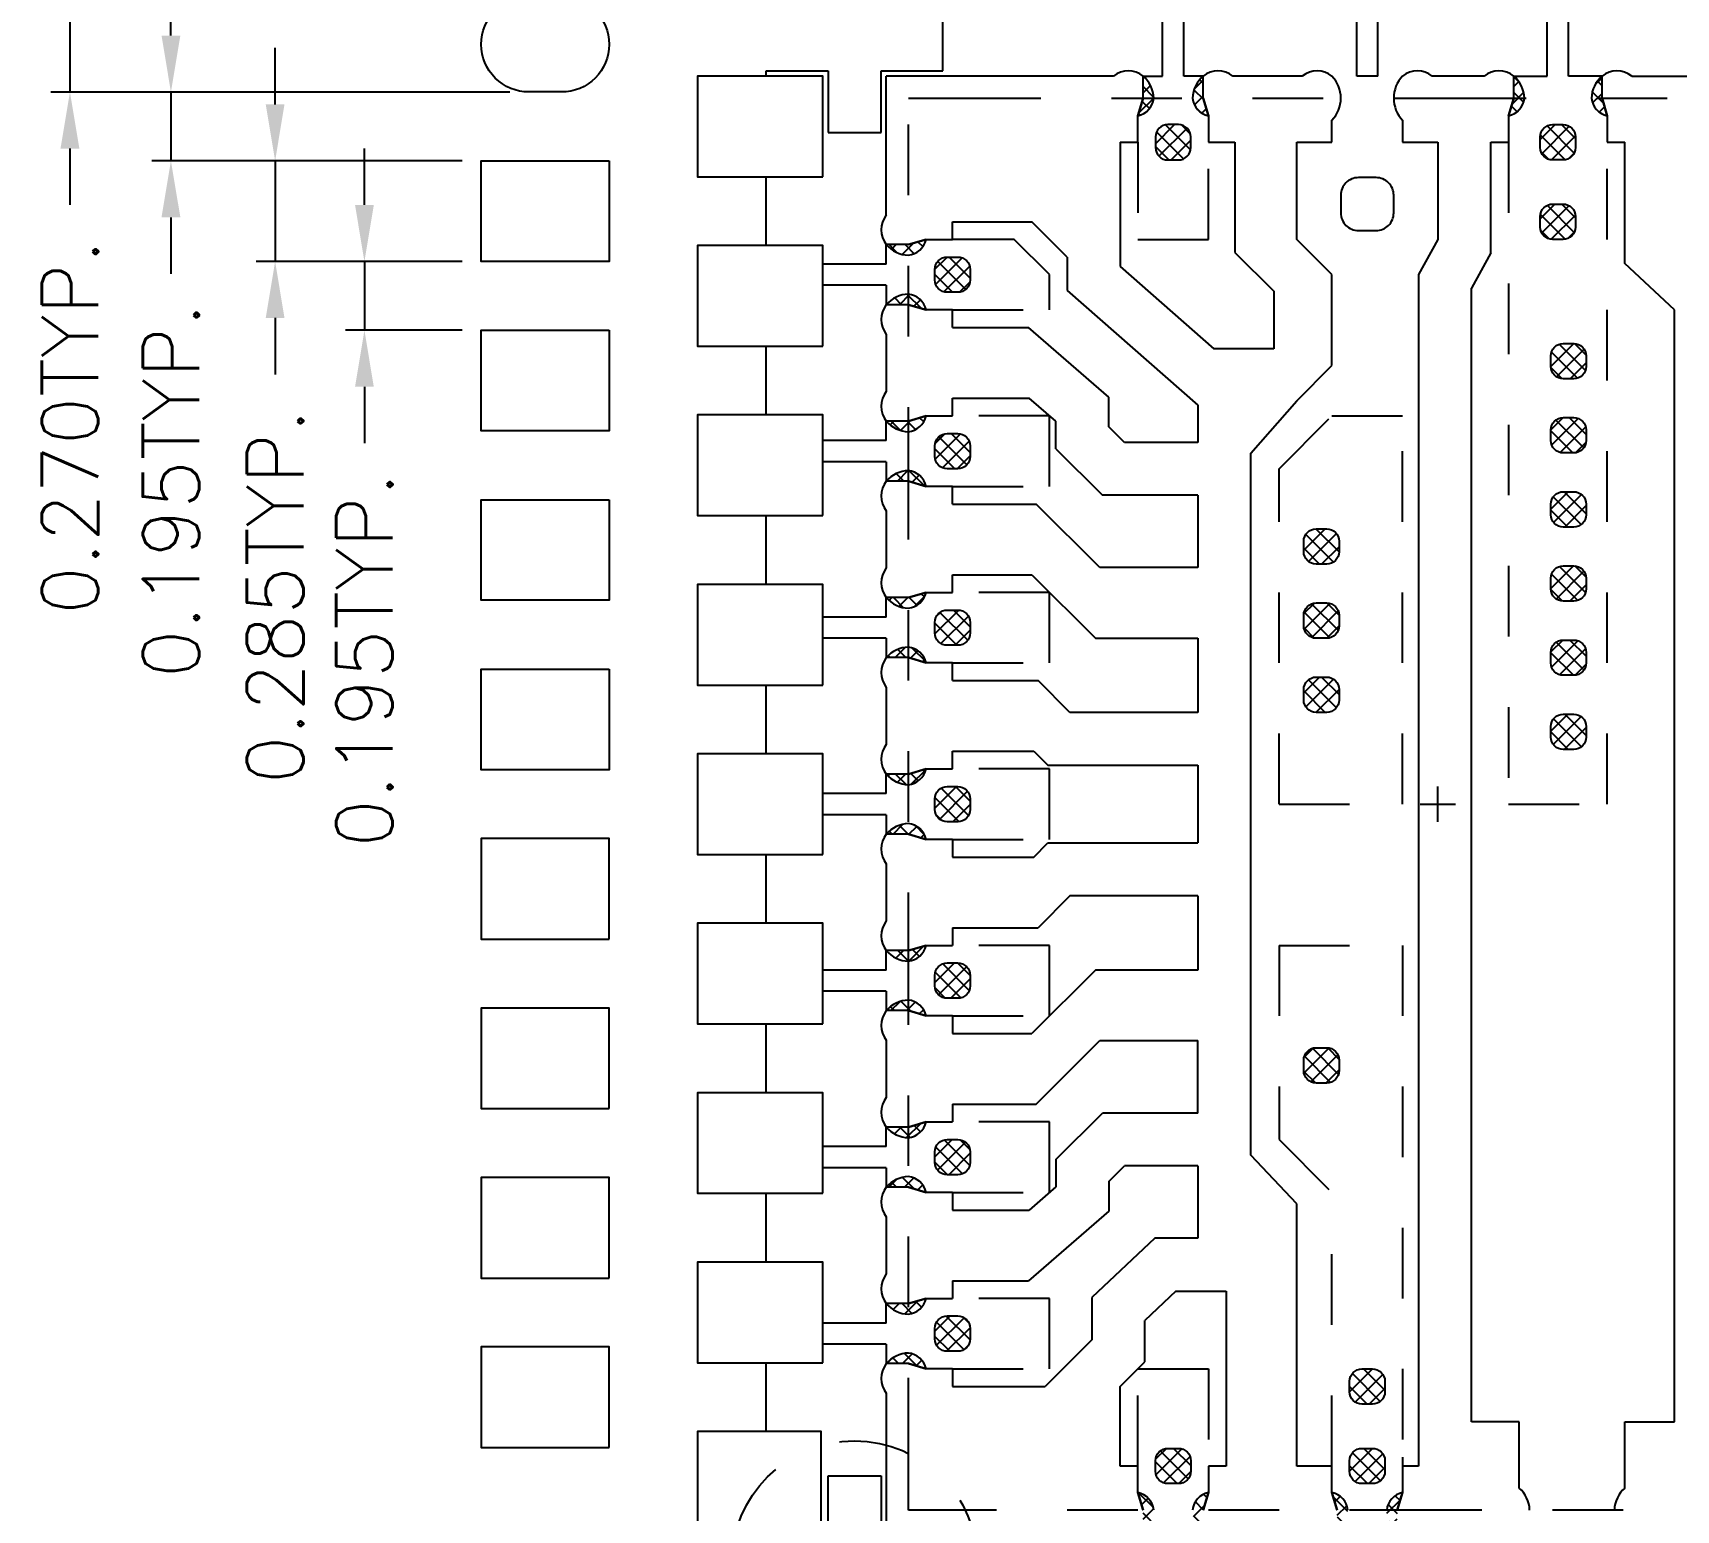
# Model space of a CAD drawing. Header units: millimetres. Extents: x 494.6 to 506.9, y 72.1 to 79.9.
# Drawn here: x 495.96 to 498.287, y 74.714 to 76.806 of the extents above; entities that cross this region are included whole.
import ezdxf

# ---------------------------------------------------------------- set-up
doc = ezdxf.new("R2010")
doc.units = ezdxf.units.MM
doc.header["$LTSCALE"] = 0.5
doc.header["$PDMODE"] = 98
for name, pattern in [('CENTER', [50.8, 31.75, -6.35, 6.35, -6.35]), ('HIDDEN', [0.375, 0.25, -0.125]), ('PHANTOM', [2.5, 1.25, -0.25, 0.25, -0.25, 0.25, -0.25])]:
    doc.linetypes.add(name, pattern=pattern)
for name, color, linetype in [('BTM', 7, 'HIDDEN'), ('CEN', 2, 'CENTER'), ('DIM', 3, 'Continuous'), ('HET', 6, 'Continuous'), ('PKG', 1, 'PHANTOM')]:
    doc.layers.add(name, color=color, linetype=linetype)
doc.styles.add('SIMPLEX', font='simplex.shx', dxfattribs={"bigfont": 'AllInOneBig.shx'})
doc.dimstyles.new('Standard3', dxfattribs={"dimtxt": 0.08, "dimasz": 0.08, "dimexe": 0.027, "dimexo": 0.027, "dimgap": 0.027, "dimtad": 1, "dimdec": 3, "dimlfac": 2, "dimrnd": 0.0005, "dimzin": 1, "dimtxsty": 'SIMPLEX', "dimcen": 0.1905, "dimclrd": 256, "dimclre": 256, "dimclrt": 256, "dimazin": 3, "dimtp": 0.03, "dimtm": 0.03, "dimtfac": 0.8, "dimtdec": 3, "dimtmove": 0, "dimatfit": 3, "dimfxl": 0.05, "dimlwd": -1, "dimlwe": -1})

# ---------------------------------------------------------------- blocks, each defined once
blk = doc.blocks.new('*D295')
at = {"layer": 'Defpoints', "color": 0, "ltscale": 0.1, "transparency": 16777216}
for p in [(496.6624, 76.8574), (496.0123, 76.7224), (496.6624, 76.7224)]:
    blk.add_point(p, dxfattribs=at)
at = {"layer": 'DIM', "ltscale": 0.1, "transparency": 16777216}
for p, q in [((496.0123, 76.9374), (496.0123, 77.0174)), ((496.6354, 76.8574), (495.9853, 76.8574)), ((496.0123, 76.8574), (496.0123, 76.7224)), ((496.6354, 76.7224), (495.9853, 76.7224)), ((496.0123, 76.6424), (496.0123, 76.5624))]:
    blk.add_line(p, q, dxfattribs=at)
for points in [[(495.9989, 76.9374), (496.0256, 76.9374), (496.0123, 76.8574)], [(495.9989, 76.6424), (496.0256, 76.6424), (496.0123, 76.7224)]]:
    blk.add_solid(points, dxfattribs=at)
at = {"layer": 'DIM', "ltscale": 0.1, "transparency": 16777216, "insert": (496.0123, 76.2478), "char_height": 0.08, "attachment_point": 5, "rotation": 90, "style": 'SIMPLEX'}
blk.add_mtext('\\A1;0.270TYP.', dxfattribs=at)
blk = doc.blocks.new('*D296')
at = {"layer": 'Defpoints', "color": 0, "ltscale": 0.1, "transparency": 16777216}
for p in [(496.6624, 76.7224), (496.1553, 76.6249), (496.5949, 76.6249)]:
    blk.add_point(p, dxfattribs=at)
at = {"layer": 'DIM', "ltscale": 0.1, "transparency": 16777216}
for p, q in [((496.1553, 76.8024), (496.1553, 76.8824)), ((496.6354, 76.7224), (496.1283, 76.7224)), ((496.1553, 76.7224), (496.1553, 76.6249)), ((496.5679, 76.6249), (496.1283, 76.6249)), ((496.1553, 76.5449), (496.1553, 76.4649))]:
    blk.add_line(p, q, dxfattribs=at)
for points in [[(496.142, 76.8024), (496.1687, 76.8024), (496.1553, 76.7224)], [(496.142, 76.5449), (496.1687, 76.5449), (496.1553, 76.6249)]]:
    blk.add_solid(points, dxfattribs=at)
at = {"layer": 'DIM', "ltscale": 0.1, "transparency": 16777216, "insert": (496.1553, 76.1579), "char_height": 0.08, "attachment_point": 5, "rotation": 90, "style": 'SIMPLEX'}
blk.add_mtext('\\A1;0.195TYP.', dxfattribs=at)
blk = doc.blocks.new('*D297')
at = {"layer": 'Defpoints', "color": 0, "ltscale": 0.1, "transparency": 16777216}
for p in [(496.5949, 76.6249), (496.3029, 76.4824), (496.5949, 76.4824)]:
    blk.add_point(p, dxfattribs=at)
at = {"layer": 'DIM', "ltscale": 0.1, "transparency": 16777216}
for p, q in [((496.3029, 76.7049), (496.3029, 76.7849)), ((496.5679, 76.6249), (496.2759, 76.6249)), ((496.3029, 76.6249), (496.3029, 76.4824)), ((496.5679, 76.4824), (496.2759, 76.4824)), ((496.3029, 76.4024), (496.3029, 76.3224))]:
    blk.add_line(p, q, dxfattribs=at)
for points in [[(496.2896, 76.7049), (496.3162, 76.7049), (496.3029, 76.6249)], [(496.2896, 76.4024), (496.3162, 76.4024), (496.3029, 76.4824)]]:
    blk.add_solid(points, dxfattribs=at)
at = {"layer": 'DIM', "ltscale": 0.1, "transparency": 16777216, "insert": (496.3029, 76.0078), "char_height": 0.08, "attachment_point": 5, "rotation": 90, "style": 'SIMPLEX'}
blk.add_mtext('\\A1;0.285TYP.', dxfattribs=at)
blk = doc.blocks.new('*D298')
at = {"layer": 'Defpoints', "color": 0, "ltscale": 0.1, "transparency": 16777216}
for p in [(496.5949, 76.4824), (496.4294, 76.3849), (496.5949, 76.3849)]:
    blk.add_point(p, dxfattribs=at)
at = {"layer": 'DIM', "ltscale": 0.1, "transparency": 16777216}
for p, q in [((496.4294, 76.5624), (496.4294, 76.6424)), ((496.5679, 76.4824), (496.4024, 76.4824)), ((496.4294, 76.4824), (496.4294, 76.3849)), ((496.5679, 76.3849), (496.4024, 76.3849)), ((496.4294, 76.3049), (496.4294, 76.2249))]:
    blk.add_line(p, q, dxfattribs=at)
for points in [[(496.4161, 76.5624), (496.4427, 76.5624), (496.4294, 76.4824)], [(496.4161, 76.3049), (496.4427, 76.3049), (496.4294, 76.3849)]]:
    blk.add_solid(points, dxfattribs=at)
at = {"layer": 'DIM', "ltscale": 0.1, "transparency": 16777216, "insert": (496.4294, 75.9179), "char_height": 0.08, "attachment_point": 5, "rotation": 90, "style": 'SIMPLEX'}
blk.add_mtext('\\A1;0.195TYP.', dxfattribs=at)

msp = doc.modelspace()

# ---------------------------------------------------------------- hatches: boundary and pattern name
at = {"layer": 'HET', "ltscale": 0.1}
h = msp.add_hatch(dxfattribs=at)
h.set_pattern_fill('ANSI37', color=256, scale=0.005)
h.set_pattern_definition([(45, (498.142975, 76.231844), (-0.01122532, 0.01122532), []), (135, (498.142975, 76.231844), (-0.01122532, -0.01122532), [])])
h.paths.add_polyline_path([(498.1599, 76.24369, 0.4142136), (498.1424, 76.26119), (498.1274, 76.26119, 0.4142136), (498.1099, 76.24369), (498.1099, 76.22869, 0.4142136), (498.1274, 76.21119), (498.1424, 76.21119, 0.4142136), (498.1599, 76.22869)])
h.paths.add_polyline_path([(498.1599, 76.34869, 0.4142136), (498.1424, 76.36619), (498.1274, 76.36619, 0.4142136), (498.1099, 76.34869), (498.1099, 76.33369, 0.4142136), (498.1274, 76.31619), (498.1424, 76.31619, 0.4142136), (498.1599, 76.33369)])
h.paths.add_polyline_path([(497.8099, 76.08619, 0.4142136), (497.7924, 76.10369), (497.7774, 76.10369, 0.4142136), (497.7599, 76.08619), (497.7599, 76.07119, 0.4142136), (497.7774, 76.05369), (497.7924, 76.05369, 0.4142136), (497.8099, 76.07119)])
h.paths.add_polyline_path([(497.7924, 75.99869), (497.7774, 75.99869, 0.4142136), (497.7599, 75.98119), (497.7599, 75.96619, 0.4142136), (497.7774, 75.94869), (497.7924, 75.94869, 0.4142136), (497.8099, 75.96619), (497.8099, 75.98119, 0.4142136)])
h.paths.add_polyline_path([(497.7924, 75.89369), (497.7774, 75.89369, 0.4142136), (497.7599, 75.87619), (497.7599, 75.86119, 0.4142136), (497.7774, 75.84369), (497.7924, 75.84369, 0.4142136), (497.8099, 75.86119), (497.8099, 75.87619, 0.4142136)])
h.paths.add_polyline_path([(498.1599, 75.82369, 0.4142136), (498.1424, 75.84119), (498.1274, 75.84119, 0.4142136), (498.1099, 75.82369), (498.1099, 75.80869, 0.4142136), (498.1274, 75.79119), (498.1424, 75.79119, 0.4142136), (498.1599, 75.80869)])
h.paths.add_polyline_path([(498.1599, 75.92869, 0.4142136), (498.1424, 75.94619), (498.1274, 75.94619, 0.4142136), (498.1099, 75.92869), (498.1099, 75.91369, 0.4142136), (498.1274, 75.89619), (498.1424, 75.89619, 0.4142136), (498.1599, 75.91369)])
h.paths.add_polyline_path([(498.1599, 76.03369, 0.4142136), (498.1424, 76.05119), (498.1274, 76.05119, 0.4142136), (498.1099, 76.03369), (498.1099, 76.01869, 0.4142136), (498.1274, 76.00119), (498.1424, 76.00119, 0.4142136), (498.1599, 76.01869)])
h.paths.add_polyline_path([(498.1599, 76.12369), (498.1599, 76.13869, 0.4142136), (498.1424, 76.15619), (498.1274, 76.15619, 0.4142136), (498.1099, 76.13869), (498.1099, 76.12369, 0.4142136), (498.1274, 76.10619), (498.1424, 76.10619, 0.4142136)])
h.paths.add_polyline_path([(497.7924, 75.36869), (497.7774, 75.36869, 0.4142136), (497.7599, 75.35119), (497.7599, 75.33619, 0.4142136), (497.7774, 75.31869), (497.7924, 75.31869, 0.4142136), (497.8099, 75.33619), (497.8099, 75.35119, 0.4142136)])
h.paths.add_polyline_path([(497.2874, 75.72119, 0.4142136), (497.2699, 75.73869), (497.2549, 75.73869, 0.4142136), (497.2374, 75.72119), (497.2374, 75.70619, 0.4142136), (497.2549, 75.68869), (497.2699, 75.68869, 0.4142136), (497.2874, 75.70619)])
h.paths.add_polyline_path([(497.2874, 75.47119, 0.4142136), (497.2699, 75.48869), (497.2549, 75.48869, 0.4142136), (497.2374, 75.47119), (497.2374, 75.45619, 0.4142136), (497.2549, 75.43869), (497.2699, 75.43869, 0.4142136), (497.2874, 75.45619)])
h.paths.add_polyline_path([(497.2874, 75.22119, 0.4142136), (497.2699, 75.23869), (497.2549, 75.23869, 0.4142136), (497.2374, 75.22119), (497.2374, 75.20619, 0.4142136), (497.2549, 75.18869), (497.2699, 75.18869, 0.4142136), (497.2874, 75.20619)])
h.paths.add_polyline_path([(497.2874, 74.97119, 0.4142136), (497.2699, 74.98869), (497.2549, 74.98869, 0.4142136), (497.2374, 74.97119), (497.2374, 74.95619, 0.4142136), (497.2549, 74.93869), (497.2699, 74.93869, 0.4142136), (497.2874, 74.95619)])
h.paths.add_polyline_path([(497.5824, 74.80119), (497.5674, 74.80119, 0.4142136), (497.5499, 74.78369), (497.5499, 74.76869, 0.4142136), (497.5674, 74.75119), (497.5824, 74.75119, 0.4142136), (497.5999, 74.76869), (497.5999, 74.78369, 0.4142136)])
h.paths.add_polyline_path([(497.8574, 74.80119), (497.8424, 74.80119, 0.4142136), (497.8249, 74.78369), (497.8249, 74.76869, 0.4142136), (497.8424, 74.75119), (497.8574, 74.75119, 0.4142136), (497.8749, 74.76869), (497.8749, 74.78369, 0.4142136)])
h.paths.add_polyline_path([(498.6624, 74.97119, 0.4142136), (498.6449, 74.98869), (498.6299, 74.98869, 0.4142136), (498.6124, 74.97119), (498.6124, 74.95619, 0.4142136), (498.6299, 74.93869), (498.6449, 74.93869, 0.4142136), (498.6624, 74.95619)])
h.paths.add_polyline_path([(498.6449, 75.23869), (498.6299, 75.23869, 0.4142136), (498.6124, 75.22119), (498.6124, 75.20619, 0.4142136), (498.6299, 75.18869), (498.6449, 75.18869, 0.4142136), (498.6624, 75.20619), (498.6624, 75.22119, 0.4142136)])
h.paths.add_polyline_path([(498.6624, 75.47119, 0.4142136), (498.6449, 75.48869), (498.6299, 75.48869, 0.4142136), (498.6124, 75.47119), (498.6124, 75.45619, 0.4142136), (498.6299, 75.43869), (498.6449, 75.43869, 0.4142136), (498.6624, 75.45619)])
h.paths.add_polyline_path([(498.6624, 75.72119, 0.4142136), (498.6449, 75.73869), (498.6299, 75.73869, 0.4142136), (498.6124, 75.72119), (498.6124, 75.70619, 0.4142136), (498.6299, 75.68869), (498.6449, 75.68869, 0.4142136), (498.6624, 75.70619)])
h.paths.add_polyline_path([(498.6624, 75.97119, 0.4142136), (498.6449, 75.98869), (498.6299, 75.98869, 0.4142136), (498.6124, 75.97119), (498.6124, 75.95619, 0.4142136), (498.6299, 75.93869), (498.6449, 75.93869, 0.4142136), (498.6624, 75.95619)])
h.paths.add_polyline_path([(498.6624, 76.20619), (498.6624, 76.22119, 0.4142136), (498.6449, 76.23869), (498.6299, 76.23869, 0.4142136), (498.6124, 76.22119), (498.6124, 76.20619, 0.4142136), (498.6299, 76.18869), (498.6449, 76.18869, 0.4142136)])
h.paths.add_polyline_path([(497.2699, 76.23869), (497.2549, 76.23869, 0.4142136), (497.2374, 76.22119), (497.2374, 76.20619, 0.4142136), (497.2549, 76.18869), (497.2699, 76.18869, 0.4142136), (497.2874, 76.20619), (497.2874, 76.22119, 0.4142136)])
h.paths.add_polyline_path([(497.2699, 75.98869), (497.2549, 75.98869, 0.4142136), (497.2374, 75.97119), (497.2374, 75.95619, 0.4142136), (497.2549, 75.93869), (497.2699, 75.93869, 0.4142136), (497.2874, 75.95619), (497.2874, 75.97119, 0.4142136)])
h.paths.add_polyline_path([(497.2874, 76.47119, 0.4142136), (497.2699, 76.48869), (497.2549, 76.48869, 0.4142136), (497.2374, 76.47119), (497.2374, 76.45619, 0.4142136), (497.2549, 76.43869), (497.2699, 76.43869, 0.4142136), (497.2874, 76.45619)])
h.paths.add_polyline_path([(497.5999, 76.65869, 0.4142136), (497.5824, 76.67619), (497.5674, 76.67619, 0.4142136), (497.5499, 76.65869), (497.5499, 76.64369, 0.4142136), (497.5674, 76.62619), (497.5824, 76.62619, 0.4142136), (497.5999, 76.64369)])
h.paths.add_polyline_path([(498.1449, 76.65869, 0.4142136), (498.1274, 76.67619), (498.1124, 76.67619, 0.4142136), (498.0949, 76.65869), (498.0949, 76.64369, 0.4142136), (498.1124, 76.62619), (498.1274, 76.62619, 0.4142136), (498.1449, 76.64369)])
h.paths.add_polyline_path([(498.4749, 76.65869, 0.4142136), (498.4574, 76.67619), (498.4424, 76.67619, 0.4142136), (498.4249, 76.65869), (498.4249, 76.64369, 0.4142136), (498.4424, 76.62619), (498.4574, 76.62619, 0.4142136), (498.4749, 76.64369)])
h.paths.add_polyline_path([(497.8574, 74.91369), (497.8424, 74.91369, 0.4142136), (497.8249, 74.89619), (497.8249, 74.88119, 0.4142136), (497.8424, 74.86369), (497.8574, 74.86369, 0.4142136), (497.8749, 74.88119), (497.8749, 74.89619, 0.4142136)])
h.paths.add_polyline_path([(498.1274, 76.56369), (498.1124, 76.56369, 0.4142136), (498.0949, 76.54619), (498.0949, 76.53119, 0.4142136), (498.1124, 76.51369), (498.1274, 76.51369, 0.4142136), (498.1449, 76.53119), (498.1449, 76.54619, 0.4142136)])
h.paths.add_polyline_path([(497.2249, 76.51369), (497.1999, 76.50619), (497.16865, 76.50619, 0.2088804), (497.1999, 76.49119, 0.3233863)])
h.paths.add_polyline_path([(497.1999, 76.43619, 0.2088804), (497.16865, 76.42119), (497.1999, 76.42119), (497.2249, 76.41369, 0.3233863)])
h.paths.add_polyline_path([(497.2249, 76.26369), (497.1999, 76.25619), (497.16865, 76.25619, 0.2088804), (497.1999, 76.24119, 0.3233863)])
h.paths.add_polyline_path([(497.1999, 76.18619, 0.2088804), (497.16865, 76.17119), (497.1999, 76.17119), (497.2249, 76.16369, 0.3233863)])
h.paths.add_polyline_path([(497.2249, 76.01369), (497.1999, 76.00619), (497.16865, 76.00619, 0.2088804), (497.1999, 75.99119, 0.3233863)])
h.paths.add_polyline_path([(497.1999, 75.93619, 0.2088804), (497.16865, 75.92119), (497.1999, 75.92119), (497.2249, 75.91369, 0.3233863)])
h.paths.add_polyline_path([(497.2249, 75.76369), (497.1999, 75.75619), (497.16865, 75.75619, 0.2088804), (497.1999, 75.74119, 0.3233863)])
h.paths.add_polyline_path([(497.1999, 75.68619, 0.2088804), (497.16865, 75.67119), (497.1999, 75.67119), (497.2249, 75.66369, 0.3233863)])
h.paths.add_polyline_path([(497.2249, 75.51369), (497.1999, 75.50619), (497.16865, 75.50619, 0.2088804), (497.1999, 75.49119, 0.3233863)])
h.paths.add_polyline_path([(497.1999, 75.43619, 0.2088804), (497.16865, 75.42119), (497.1999, 75.42119), (497.2249, 75.41369, 0.3233863)])
h.paths.add_polyline_path([(497.2249, 75.26369), (497.1999, 75.25619), (497.16865, 75.25619, 0.2088804), (497.1999, 75.24119, 0.3233863)])
h.paths.add_polyline_path([(497.1999, 75.18619, 0.2088804), (497.16865, 75.17119), (497.1999, 75.17119), (497.2249, 75.16369, 0.3233863)])
h.paths.add_polyline_path([(497.2249, 75.01369), (497.1999, 75.00619), (497.16865, 75.00619, 0.2088804), (497.1999, 74.99119, 0.3233863)])
h.paths.add_polyline_path([(497.1999, 74.93619, 0.2088804), (497.16865, 74.92119), (497.1999, 74.92119), (497.2249, 74.91369, 0.3233863)])
h.paths.add_polyline_path([(497.5249, 74.73869), (497.5324, 74.71369), (497.5324, 74.68244, 0.2088804), (497.5474, 74.71369, 0.3233863)])
h.paths.add_polyline_path([(497.6249, 74.73869, 0.3233863), (497.6024, 74.71369, 0.2088804), (497.6174, 74.68244), (497.6174, 74.71369)])
h.paths.add_polyline_path([(497.7999, 74.73869), (497.8074, 74.71369), (497.8074, 74.68244, 0.2088804), (497.8224, 74.71369, 0.3233863)])
h.paths.add_polyline_path([(497.8999, 74.73869, 0.3233863), (497.8774, 74.71369, 0.2088804), (497.8924, 74.68244), (497.8924, 74.71369)])
h.paths.add_polyline_path([(498.73115, 75.00619), (498.6999, 75.00619), (498.6749, 75.01369, 0.3233863), (498.6999, 74.99119, 0.2088804)])
h.paths.add_polyline_path([(498.6999, 74.93619, 0.3233863), (498.6749, 74.91369), (498.6999, 74.92119), (498.73115, 74.92119, 0.2088804)])
h.paths.add_polyline_path([(498.6999, 75.18619, 0.3233863), (498.6749, 75.16369), (498.6999, 75.17119), (498.73115, 75.17119, 0.2088804)])
h.paths.add_polyline_path([(498.73115, 75.25619), (498.6999, 75.25619), (498.6749, 75.26369, 0.3233863), (498.6999, 75.24119, 0.2088804)])
h.paths.add_polyline_path([(498.6999, 75.43619, 0.3233863), (498.6749, 75.41369), (498.6999, 75.42119), (498.73115, 75.42119, 0.2088804)])
h.paths.add_polyline_path([(498.73115, 75.50619), (498.6999, 75.50619), (498.6749, 75.51369, 0.3233863), (498.6999, 75.49119, 0.2088804)])
h.paths.add_polyline_path([(498.6999, 75.68619, 0.3233863), (498.6749, 75.66369), (498.6999, 75.67119), (498.73115, 75.67119, 0.2088804)])
h.paths.add_polyline_path([(498.73115, 75.75619), (498.6999, 75.75619), (498.6749, 75.76369, 0.3233863), (498.6999, 75.74119, 0.2088804)])
h.paths.add_polyline_path([(498.6999, 75.93619, 0.3233863), (498.6749, 75.91369), (498.6999, 75.92119), (498.73115, 75.92119, 0.2088804)])
h.paths.add_polyline_path([(498.73115, 76.00619), (498.6999, 76.00619), (498.6749, 76.01369, 0.3233863), (498.6999, 75.99119, 0.2088804)])
h.paths.add_polyline_path([(498.6999, 76.18619, 0.3233863), (498.6749, 76.16369), (498.6999, 76.17119), (498.73115, 76.17119, 0.2088804)])
h.paths.add_polyline_path([(498.73115, 76.25619), (498.6999, 76.25619), (498.6749, 76.26369, 0.3233863), (498.6999, 76.24119, 0.2088804)])
h.paths.add_polyline_path([(498.4924, 76.74494, 0.2088804), (498.4774, 76.71369, 0.3233863), (498.4999, 76.68869), (498.4924, 76.71369)])
h.paths.add_polyline_path([(498.4074, 76.74494), (498.4074, 76.71369), (498.3999, 76.68869, 0.3233863), (498.4224, 76.71369, 0.2088804)])
h.paths.add_polyline_path([(498.1824, 76.71369), (498.1824, 76.74494, 0.2088804), (498.1674, 76.71369, 0.3233863), (498.1899, 76.68869)])
h.paths.add_polyline_path([(498.0574, 76.74494), (498.0574, 76.71369), (498.0499, 76.68869, 0.3233863), (498.0724, 76.71369, 0.2088804)])
h.paths.add_polyline_path([(497.6174, 76.74494, 0.2088804), (497.6024, 76.71369, 0.3233863), (497.6249, 76.68869), (497.6174, 76.71369)])
h.paths.add_polyline_path([(497.5474, 76.71369, 0.2088804), (497.5324, 76.74494), (497.5324, 76.71369), (497.5249, 76.68869, 0.3233863)])

# ---------------------------------------------------------------- linework, layer by layer
for p, q in [((497.16865, 76.54823), (497.16865, 76.74494)), ((497.5324, 76.71369), (497.5324, 76.74494)), ((497.6174, 76.71369), (497.6174, 76.74494)), ((498.0574, 76.71369), (498.0574, 76.74494)), ((498.1824, 76.71369), (498.1824, 76.74494)), ((497.5324, 76.71369), (497.5249, 76.68869)), ((497.6174, 76.71369), (497.6249, 76.68869)), ((498.0574, 76.71369), (498.0499, 76.68869)), ((498.1824, 76.71369), (498.1899, 76.68869)), ((497.5249, 76.65119), (497.5249, 76.68869)), ((497.6249, 76.68869), (497.6249, 76.65119)), ((497.7999, 76.65119), (497.7999, 76.68244)), ((497.8999, 76.68244), (497.8999, 76.65119)), ((498.0499, 76.68869), (498.0499, 76.65119)), ((498.1899, 76.68869), (498.1899, 76.65119)), ((497.4999, 76.65119), (497.5249, 76.65119)), ((497.6249, 76.65119), (497.6624, 76.65119)), ((497.7499, 76.51369), (497.7499, 76.65119)), ((497.7499, 76.65119), (497.7999, 76.65119)), ((497.8999, 76.65119), (497.9499, 76.65119)), ((497.9499, 76.65119), (497.9499, 76.51369)), ((498.0249, 76.49443), (498.0249, 76.65119)), ((498.0249, 76.65119), (498.0499, 76.65119)), ((498.1899, 76.65119), (498.2149, 76.65119)), ((498.2149, 76.47969), (498.2149, 76.65119)), ((497.2624, 76.51369), (497.2624, 76.53869)), ((497.1999, 76.50619), (497.2249, 76.51369)), ((497.2249, 76.51369), (497.2624, 76.51369)), ((497.7999, 76.46369), (497.7499, 76.51369)), ((497.9499, 76.51369), (497.9224, 76.46369)), ((497.1999, 76.50619), (497.16865, 76.50619)), ((498.0249, 76.49443), (497.9974, 76.44443)), ((497.4999, 76.47514), (497.63247, 76.35869)), ((497.7999, 76.33513), (497.7999, 76.46369)), ((497.9224, 76.46369), (497.9224, 74.77619)), ((498.2849, 76.41365), (498.2149, 76.47969)), ((497.4249, 76.44119), (497.6099, 76.27869)), ((497.4249, 76.44119), (497.6099, 76.27869)), ((497.9974, 74.83869), (497.9974, 76.44443)), ((497.1999, 76.42119), (497.16865, 76.42119)), ((497.1999, 76.42119), (497.2249, 76.41369)), ((497.2624, 76.41369), (497.2249, 76.41369)), ((497.2624, 76.38869), (497.2624, 76.41369)), ((498.2849, 74.83869), (498.2849, 76.41365)), ((497.16865, 76.37916), (497.16865, 76.29823)), ((497.2624, 76.38869), (497.37023, 76.38869)), ((497.48382, 76.2902), (497.37023, 76.38869)), ((497.48382, 76.2902), (497.37023, 76.38869)), ((497.7499, 76.28513), (497.7999, 76.33513)), ((497.2624, 76.26369), (497.2624, 76.28869)), ((497.2624, 76.28869), (497.37107, 76.28869)), ((497.40882, 76.25596), (497.37107, 76.28869)), ((497.48382, 76.24821), (497.48382, 76.2902)), ((497.48382, 76.24821), (497.48382, 76.2902)), ((497.6099, 76.27869), (497.6099, 76.22619)), ((497.6849, 76.21106), (497.7499, 76.28513)), ((497.1999, 76.25619), (497.16865, 76.25619)), ((497.1999, 76.25619), (497.2249, 76.26369)), ((497.2249, 76.26369), (497.2624, 76.26369)), ((497.40882, 76.21714), (497.40882, 76.25596)), ((497.6099, 76.26869), (497.6099, 76.22869)), ((497.50584, 76.22619), (497.48382, 76.24821)), ((497.40882, 76.21714), (497.47477, 76.15119)), ((497.6099, 76.22619), (497.50584, 76.22619)), ((497.6849, 75.21633), (497.6849, 76.21106)), ((497.1999, 76.17119), (497.16865, 76.17119)), ((497.1999, 76.17119), (497.2249, 76.16369)), ((497.2624, 76.16369), (497.2249, 76.16369)), ((497.2624, 76.13869), (497.38097, 76.13869)), ((497.47097, 76.04869), (497.38097, 76.13869)), ((497.47097, 76.04869), (497.38097, 76.13869)), ((497.6099, 76.15119), (497.47477, 76.15119)), ((497.6099, 76.15119), (497.6099, 76.04869)), ((497.16865, 76.12916), (497.16865, 76.04823)), ((497.6099, 76.04869), (497.47097, 76.04869)), ((497.6099, 76.04869), (497.47097, 76.04869)), ((497.2624, 76.01369), (497.2624, 76.03869)), ((497.3749, 76.03869), (497.4649, 75.94869)), ((497.1999, 76.00619), (497.16865, 76.00619)), ((497.1999, 76.00619), (497.2249, 76.01369)), ((497.2249, 76.01369), (497.2624, 76.01369)), ((497.4649, 75.94869), (497.6099, 75.94869)), ((497.6099, 75.94869), (497.6099, 75.84369)), ((497.1999, 75.92119), (497.16865, 75.92119)), ((497.1999, 75.92119), (497.2249, 75.91369)), ((497.2624, 75.91369), (497.2249, 75.91369)), ((497.2624, 75.88869), (497.2624, 75.91369)), ((497.42871, 75.84369), (497.38371, 75.88869)), ((497.16865, 75.87916), (497.16865, 75.79823)), ((497.6099, 75.84369), (497.42871, 75.84369)), ((497.2624, 75.76369), (497.2624, 75.78869)), ((497.37764, 75.78869), (497.39764, 75.76869)), ((497.39764, 75.76869), (497.6099, 75.76869)), ((497.6099, 75.76869), (497.6099, 75.65869)), ((497.1999, 75.75619), (497.16865, 75.75619)), ((497.1999, 75.75619), (497.2249, 75.76369)), ((497.2249, 75.76369), (497.2624, 75.76369)), ((497.1999, 75.67119), (497.16865, 75.67119)), ((497.1999, 75.67119), (497.2249, 75.66369)), ((497.2624, 75.66369), (497.2249, 75.66369)), ((497.2624, 75.66369), (497.2624, 75.63869)), ((497.37764, 75.63869), (497.39764, 75.65869)), ((497.39764, 75.65869), (497.6099, 75.65869)), ((497.16865, 75.62916), (497.16865, 75.54823)), ((497.42871, 75.58369), (497.38371, 75.53869)), ((497.6099, 75.58369), (497.42871, 75.58369)), ((497.6099, 75.58369), (497.6099, 75.47869)), ((497.2624, 75.53869), (497.2624, 75.51369)), ((497.1999, 75.50619), (497.2249, 75.51369)), ((497.2249, 75.51369), (497.2624, 75.51369)), ((497.1999, 75.50619), (497.16865, 75.50619)), ((497.4649, 75.47869), (497.3749, 75.38869)), ((497.6099, 75.47869), (497.4649, 75.47869)), ((497.1999, 75.42119), (497.16865, 75.42119)), ((497.1999, 75.42119), (497.2249, 75.41369)), ((497.2624, 75.41369), (497.2249, 75.41369)), ((497.2624, 75.41369), (497.2624, 75.38869)), ((497.16865, 75.37916), (497.16865, 75.29823)), ((497.38097, 75.28869), (497.47097, 75.37869)), ((497.47097, 75.37869), (497.6099, 75.37869)), ((497.2624, 75.28869), (497.2624, 75.26369)), ((497.1999, 75.25619), (497.16865, 75.25619)), ((497.1999, 75.25619), (497.2249, 75.26369)), ((497.2249, 75.26369), (497.2624, 75.26369)), ((497.7499, 75.14763), (497.6849, 75.21633)), ((497.6099, 75.19869), (497.6099, 75.09869)), ((497.1999, 75.17119), (497.16865, 75.17119)), ((497.1999, 75.17119), (497.2249, 75.16369)), ((497.2624, 75.16369), (497.2249, 75.16369)), ((497.2624, 75.16369), (497.2624, 75.13869)), ((497.7499, 74.77619), (497.7499, 75.14763)), ((497.16865, 75.12916), (497.16865, 75.04823)), ((497.2624, 75.03869), (497.2624, 75.01369)), ((497.6499, 75.02369), (497.6499, 74.77619)), ((497.1999, 75.00619), (497.16865, 75.00619)), ((497.1999, 75.00619), (497.2249, 75.01369)), ((497.2249, 75.01369), (497.2624, 75.01369)), ((497.4599, 75.01476), (497.4599, 74.95476)), ((497.4599, 74.95476), (497.39384, 74.88869)), ((497.1999, 74.92119), (497.16865, 74.92119)), ((497.1999, 74.92119), (497.2249, 74.91369)), ((497.2624, 74.91369), (497.2249, 74.91369)), ((497.2624, 74.91369), (497.2624, 74.88869)), ((497.4999, 74.88869), (497.5349, 74.92369)), ((497.2624, 74.88869), (497.39384, 74.88869)), ((497.16865, 74.87916), (497.16865, 74.68244)), ((498.0649, 74.83869), (497.9974, 74.83869)), ((498.0649, 74.74494), (498.0649, 74.83869)), ((498.2149, 74.74494), (498.2149, 74.83869)), ((498.2149, 74.83869), (498.2849, 74.83869)), ((497.8999, 74.78869), (497.8999, 74.73869)), ((497.5249, 74.77619), (497.4999, 74.77619)), ((497.5249, 74.73869), (497.5249, 74.77619)), ((497.6499, 74.77619), (497.6249, 74.77619)), ((497.6249, 74.77619), (497.6249, 74.73869)), ((497.7999, 74.77619), (497.7499, 74.77619)), ((497.7999, 74.73869), (497.7999, 74.77619)), ((497.9224, 74.77619), (497.8999, 74.77619)), ((497.5324, 74.71369), (497.5249, 74.73869)), ((497.6174, 74.71369), (497.6249, 74.73869)), ((497.8074, 74.71369), (497.7999, 74.73869)), ((497.8924, 74.71369), (497.8999, 74.73869))]:
    msp.add_line(p, q)
at = {"ltscale": 0.01}
for p, q in [((497.49037, 76.74494), (497.16865, 76.74494)), ((497.75787, 76.74494), (497.65944, 76.74494)), ((498.01537, 76.74494), (497.94194, 76.74494)), ((498.22444, 76.74494), (498.36537, 76.74494)), ((497.2624, 76.13869), (497.2624, 76.16369)), ((497.2624, 76.13869), (497.38097, 76.13869)), ((497.2624, 76.03869), (497.3749, 76.03869)), ((497.4999, 74.77619), (497.4999, 74.88869))]:
    msp.add_line(p, q, dxfattribs=at)
at = {"linetype": 'ByBlock'}
for p, q in [((497.5249, 76.68869), (497.5324, 76.71369)), ((497.6249, 76.68869), (497.6174, 76.71369)), ((498.0499, 76.68869), (498.0574, 76.71369)), ((498.1899, 76.68869), (498.1824, 76.71369)), ((497.4999, 76.65119), (497.4999, 76.47514)), ((497.6624, 76.65119), (497.6624, 76.49513)), ((497.2624, 76.53869), (497.3749, 76.53869)), ((497.4249, 76.48869), (497.3749, 76.53869)), ((497.2249, 76.51369), (497.1999, 76.50619)), ((497.4249, 76.48869), (497.4249, 76.44119)), ((497.6624, 76.49513), (497.7174, 76.44013)), ((497.7174, 76.44013), (497.7174, 76.35869)), ((497.2249, 76.41369), (497.1999, 76.42119)), ((497.7174, 76.35869), (497.63247, 76.35869)), ((497.2249, 76.26369), (497.1999, 76.25619)), ((497.2249, 76.16369), (497.1999, 76.17119)), ((497.2249, 76.01369), (497.1999, 76.00619)), ((497.2249, 75.91369), (497.1999, 75.92119)), ((497.2624, 75.88869), (497.38371, 75.88869)), ((497.2624, 75.78869), (497.37764, 75.78869)), ((497.2249, 75.76369), (497.1999, 75.75619)), ((497.2249, 75.66369), (497.1999, 75.67119)), ((497.2624, 75.63869), (497.37764, 75.63869)), ((497.2624, 75.53869), (497.38371, 75.53869)), ((497.2249, 75.51369), (497.1999, 75.50619)), ((497.2249, 75.41369), (497.1999, 75.42119)), ((497.2624, 75.38869), (497.3749, 75.38869)), ((497.6099, 75.27619), (497.6099, 75.37869)), ((497.2624, 75.28869), (497.38097, 75.28869)), ((497.40882, 75.21024), (497.47477, 75.27619)), ((497.6099, 75.27619), (497.47477, 75.27619)), ((497.2249, 75.26369), (497.1999, 75.25619)), ((497.40882, 75.21024), (497.40882, 75.17142)), ((497.48382, 75.17918), (497.50584, 75.20119)), ((497.6099, 75.20119), (497.50584, 75.20119)), ((497.6099, 75.20119), (497.6099, 75.09869)), ((497.2249, 75.16369), (497.1999, 75.17119)), ((497.40882, 75.17142), (497.37107, 75.13869)), ((497.48382, 75.17918), (497.48382, 75.13719)), ((497.2624, 75.13869), (497.37107, 75.13869)), ((497.48382, 75.13719), (497.37023, 75.03869)), ((497.54884, 75.09869), (497.4599, 75.01476)), ((497.6099, 75.09869), (497.54884, 75.09869)), ((497.2624, 75.03869), (497.37023, 75.03869)), ((497.57864, 75.02369), (497.5349, 74.98241)), ((497.57864, 75.02369), (497.6499, 75.02369)), ((497.2249, 75.01369), (497.1999, 75.00619)), ((497.5349, 74.92369), (497.5349, 74.98241)), ((497.2249, 74.91369), (497.1999, 74.92119)), ((497.5249, 74.73869), (497.5324, 74.71369)), ((497.6249, 74.73869), (497.6174, 74.71369)), ((497.7999, 74.73869), (497.8074, 74.71369)), ((497.8999, 74.73869), (497.8924, 74.71369))]:
    msp.add_line(p, q, dxfattribs=at)
at = {"ltscale": 0.3}
msp.add_lwpolyline([(496.77615, 76.78994), (496.77615, 76.78994, -0.4142136), (496.70865, 76.72244), (496.6624, 76.72244, -0.4142136), (496.5949, 76.78994), (496.5949, 76.78994, -0.4142136), (496.6624, 76.85744), (496.70865, 76.85744, -0.4142136)], format="xyb", close=True, dxfattribs=at)
for points in [[(497.07865, 76.60244), (497.07865, 76.74494), (496.90115, 76.74494), (496.90115, 76.60244)], [(496.77615, 76.62494), (496.77615, 76.48244), (496.5949, 76.48244), (496.5949, 76.62494)], [(497.07865, 76.36244), (497.07865, 76.50494), (496.90115, 76.50494), (496.90115, 76.36244)], [(496.77615, 76.38494), (496.77615, 76.24244), (496.5949, 76.24244), (496.5949, 76.38494)], [(497.07865, 76.12244), (497.07865, 76.26494), (496.90115, 76.26494), (496.90115, 76.12244)], [(496.77615, 76.14494), (496.77615, 76.00244), (496.5949, 76.00244), (496.5949, 76.14494)], [(497.07865, 75.88244), (497.07865, 76.02494), (496.90115, 76.02494), (496.90115, 75.88244)], [(496.77615, 75.90494), (496.77615, 75.76244), (496.5949, 75.76244), (496.5949, 75.90494)], [(497.07865, 75.64244), (497.07865, 75.78494), (496.90115, 75.78494), (496.90115, 75.64244)], [(496.77615, 75.52244), (496.77615, 75.66494), (496.5949, 75.66494), (496.5949, 75.52244)], [(497.07865, 75.40244), (497.07865, 75.54494), (496.90115, 75.54494), (496.90115, 75.40244)], [(496.77615, 75.28244), (496.77615, 75.42494), (496.5949, 75.42494), (496.5949, 75.28244)], [(497.07865, 75.16244), (497.07865, 75.30494), (496.90115, 75.30494), (496.90115, 75.16244)], [(496.77615, 75.04244), (496.77615, 75.18494), (496.5949, 75.18494), (496.5949, 75.04244)], [(497.07865, 74.92244), (497.07865, 75.06494), (496.90115, 75.06494), (496.90115, 74.92244)], [(496.77615, 74.80244), (496.77615, 74.94494), (496.5949, 74.94494), (496.5949, 74.80244)], [(497.07615, 74.68244), (497.07615, 74.82494), (496.90115, 74.82494), (496.90115, 74.68244)]]:
    msp.add_lwpolyline(points, close=True, dxfattribs=at)
for points in [[(497.5499, 76.65869), (497.5499, 76.64369, 0.4142136), (497.5674, 76.62619), (497.5824, 76.62619, 0.4142136), (497.5999, 76.64369), (497.5999, 76.65869, 0.4142136), (497.5824, 76.67619), (497.5674, 76.67619, 0.4142136)], [(498.1124, 76.67619), (498.1274, 76.67619, -0.4142136), (498.1449, 76.65869), (498.1449, 76.64369, -0.4142136), (498.1274, 76.62619), (498.1124, 76.62619, -0.4142136), (498.0949, 76.64369), (498.0949, 76.65869, -0.4142136)], [(498.1124, 76.56369), (498.1274, 76.56369, -0.4142136), (498.1449, 76.54619), (498.1449, 76.53119, -0.4142136), (498.1274, 76.51369), (498.1124, 76.51369, -0.4142136), (498.0949, 76.53119), (498.0949, 76.54619, -0.4142136)], [(497.2549, 76.48869), (497.2699, 76.48869, -0.4142136), (497.2874, 76.47119), (497.2874, 76.45619, -0.4142136), (497.2699, 76.43869), (497.2549, 76.43869, -0.4142136), (497.2374, 76.45619), (497.2374, 76.47119, -0.4142136)], [(498.1274, 76.36619), (498.1424, 76.36619, -0.4142136), (498.1599, 76.34869), (498.1599, 76.33369, -0.4142136), (498.1424, 76.31619), (498.1274, 76.31619, -0.4142136), (498.1099, 76.33369), (498.1099, 76.34869, -0.4142136)], [(498.1274, 76.26119), (498.1424, 76.26119, -0.4142136), (498.1599, 76.24369), (498.1599, 76.22869, -0.4142136), (498.1424, 76.21119), (498.1274, 76.21119, -0.4142136), (498.1099, 76.22869), (498.1099, 76.24369, -0.4142136)], [(497.2549, 76.23869), (497.2699, 76.23869, -0.4142136), (497.2874, 76.22119), (497.2874, 76.20619, -0.4142136), (497.2699, 76.18869), (497.2549, 76.18869, -0.4142136), (497.2374, 76.20619), (497.2374, 76.22119, -0.4142136)], [(498.1274, 76.15619), (498.1424, 76.15619, -0.4142136), (498.1599, 76.13869), (498.1599, 76.12369, -0.4142136), (498.1424, 76.10619), (498.1274, 76.10619, -0.4142136), (498.1099, 76.12369), (498.1099, 76.13869, -0.4142136)], [(497.7774, 76.10369), (497.7924, 76.10369, -0.4142136), (497.8099, 76.08619), (497.8099, 76.07119, -0.4142136), (497.7924, 76.05369), (497.7774, 76.05369, -0.4142136), (497.7599, 76.07119), (497.7599, 76.08619, -0.4142136)], [(498.1274, 76.05119), (498.1424, 76.05119, -0.4142136), (498.1599, 76.03369), (498.1599, 76.01869, -0.4142136), (498.1424, 76.00119), (498.1274, 76.00119, -0.4142136), (498.1099, 76.01869), (498.1099, 76.03369, -0.4142136)], [(497.7774, 75.99869), (497.7924, 75.99869, -0.4142136), (497.8099, 75.98119), (497.8099, 75.96619, -0.4142136), (497.7924, 75.94869), (497.7774, 75.94869, -0.4142136), (497.7599, 75.96619), (497.7599, 75.98119, -0.4142136)], [(497.2549, 75.98869), (497.2699, 75.98869, -0.4142136), (497.2874, 75.97119), (497.2874, 75.95619, -0.4142136), (497.2699, 75.93869), (497.2549, 75.93869, -0.4142136), (497.2374, 75.95619), (497.2374, 75.97119, -0.4142136)], [(498.1274, 75.94619), (498.1424, 75.94619, -0.4142136), (498.1599, 75.92869), (498.1599, 75.91369, -0.4142136), (498.1424, 75.89619), (498.1274, 75.89619, -0.4142136), (498.1099, 75.91369), (498.1099, 75.92869, -0.4142136)], [(497.7774, 75.89369), (497.7924, 75.89369, -0.4142136), (497.8099, 75.87619), (497.8099, 75.86119, -0.4142136), (497.7924, 75.84369), (497.7774, 75.84369, -0.4142136), (497.7599, 75.86119), (497.7599, 75.87619, -0.4142136)], [(498.1274, 75.84119), (498.1424, 75.84119, -0.4142136), (498.1599, 75.82369), (498.1599, 75.80869, -0.4142136), (498.1424, 75.79119), (498.1274, 75.79119, -0.4142136), (498.1099, 75.80869), (498.1099, 75.82369, -0.4142136)], [(497.2549, 75.73869), (497.2699, 75.73869, -0.4142136), (497.2874, 75.72119), (497.2874, 75.70619, -0.4142136), (497.2699, 75.68869), (497.2549, 75.68869, -0.4142136), (497.2374, 75.70619), (497.2374, 75.72119, -0.4142136)], [(497.2549, 75.48869), (497.2699, 75.48869, -0.4142136), (497.2874, 75.47119), (497.2874, 75.45619, -0.4142136), (497.2699, 75.43869), (497.2549, 75.43869, -0.4142136), (497.2374, 75.45619), (497.2374, 75.47119, -0.4142136)], [(497.7774, 75.36869), (497.7924, 75.36869, -0.4142136), (497.8099, 75.35119), (497.8099, 75.33619, -0.4142136), (497.7924, 75.31869), (497.7774, 75.31869, -0.4142136), (497.7599, 75.33619), (497.7599, 75.35119, -0.4142136)], [(497.2549, 75.23869), (497.2699, 75.23869, -0.4142136), (497.2874, 75.22119), (497.2874, 75.20619, -0.4142136), (497.2699, 75.18869), (497.2549, 75.18869, -0.4142136), (497.2374, 75.20619), (497.2374, 75.22119, -0.4142136)], [(497.2549, 74.98869), (497.2699, 74.98869, -0.4142136), (497.2874, 74.97119), (497.2874, 74.95619, -0.4142136), (497.2699, 74.93869), (497.2549, 74.93869, -0.4142136), (497.2374, 74.95619), (497.2374, 74.97119, -0.4142136)], [(497.8249, 74.88119), (497.8249, 74.89619, -0.4142136), (497.8424, 74.91369), (497.8574, 74.91369, -0.4142136), (497.8749, 74.89619), (497.8749, 74.88119, -0.4142136), (497.8574, 74.86369), (497.8424, 74.86369, -0.4142136)], [(497.5499, 74.76869), (497.5499, 74.78369, -0.4142136), (497.5674, 74.80119), (497.5824, 74.80119, -0.4142136), (497.5999, 74.78369), (497.5999, 74.76869, -0.4142136), (497.5824, 74.75119), (497.5674, 74.75119, -0.4142136)], [(497.8249, 74.76869), (497.8249, 74.78369, -0.4142136), (497.8424, 74.80119), (497.8574, 74.80119, -0.4142136), (497.8749, 74.78369), (497.8749, 74.76869, -0.4142136), (497.8574, 74.75119), (497.8424, 74.75119, -0.4142136)]]:
    msp.add_lwpolyline(points, format="xyb", close=True)
at = {"ltscale": 0.01}
msp.add_lwpolyline([(497.8624, 76.60119), (497.8374, 76.60119, 0.4142136), (497.8124, 76.57619), (497.8124, 76.55119, 0.4142136), (497.8374, 76.52619), (497.8624, 76.52619, 0.4142136), (497.8874, 76.55119), (497.8874, 76.57619, 0.4142136)], format="xyb", close=True, dxfattribs=at)
at = {"ltscale": 0.1}
for centre, radius, start, end in [((497.51139, 76.71924), 0.0332, 50.72216, 129.27784), ((497.50413, 76.71215), 0.0433, 2.04435, 49.23766), ((497.64567, 76.71215), 0.0433, 130.76234, 177.95565), ((497.63842, 76.71924), 0.0332, 50.72216, 129.27784), ((497.77889, 76.71924), 0.0332, 50.72216, 129.27784), ((497.76776, 76.71396), 0.04465, 359.65787, 43.94495), ((497.93205, 76.71396), 0.04465, 136.05505, 180.34213), ((497.92092, 76.71924), 0.0332, 50.72216, 129.27784), ((498.03639, 76.71924), 0.0332, 50.72216, 129.27784), ((498.02913, 76.71215), 0.0433, 2.04435, 49.23766), ((498.21067, 76.71215), 0.0433, 130.76234, 177.95565), ((498.20342, 76.71924), 0.0332, 50.72216, 129.27784), ((497.51885, 76.71677), 0.02872, 282.17154, 353.85363), ((497.63096, 76.71677), 0.02872, 186.14637, 257.82846), ((497.76776, 76.71343), 0.04465, 316.05505, 0.34213), ((497.93205, 76.71343), 0.04465, 179.65787, 223.94495), ((498.04385, 76.71677), 0.02872, 282.17154, 353.85363), ((498.19596, 76.71677), 0.02872, 186.14637, 257.82846), ((497.19435, 76.52721), 0.0332, 140.72216, 219.27784), ((497.19683, 76.51975), 0.02872, 276.14637, 347.82846), ((497.20145, 76.53446), 0.0433, 220.76234, 267.95565), ((497.19435, 76.40018), 0.0332, 140.72216, 219.27784), ((497.20145, 76.39292), 0.0433, 92.04435, 139.23766), ((497.19683, 76.40764), 0.02872, 12.17154, 83.85363), ((497.19435, 76.27721), 0.0332, 140.72216, 219.27784), ((497.20145, 76.28446), 0.0433, 220.76234, 267.95565), ((497.19683, 76.26975), 0.02872, 276.14637, 347.82846), ((497.20145, 76.14292), 0.0433, 92.04435, 139.23766), ((497.19683, 76.15764), 0.02872, 12.17154, 83.85363), ((497.19435, 76.15018), 0.0332, 140.72216, 219.27784), ((497.19435, 76.02721), 0.0332, 140.72216, 219.27784), ((497.20145, 76.03446), 0.0433, 220.76234, 267.95565), ((497.19683, 76.01975), 0.02872, 276.14637, 347.82846), ((497.20145, 75.89292), 0.0433, 92.04435, 139.23766), ((497.19683, 75.90764), 0.02872, 12.17154, 83.85363), ((497.19435, 75.90018), 0.0332, 140.72216, 219.27784), ((497.19435, 75.77721), 0.0332, 140.72216, 219.27784), ((497.20145, 75.78446), 0.0433, 220.76234, 267.95565), ((497.19683, 75.76975), 0.02872, 276.14637, 347.82846), ((497.20145, 75.64292), 0.0433, 92.04435, 139.23766), ((497.19683, 75.65764), 0.02872, 12.17154, 83.85363), ((497.19435, 75.65018), 0.0332, 140.72216, 219.27784), ((497.19435, 75.52721), 0.0332, 140.72216, 219.27784), ((497.19683, 75.51975), 0.02872, 276.14637, 347.82846), ((497.20145, 75.53446), 0.0433, 220.76234, 267.95565), ((497.19435, 75.40018), 0.0332, 140.72216, 219.27784), ((497.20145, 75.39292), 0.0433, 92.04435, 139.23766), ((497.19683, 75.40764), 0.02872, 12.17154, 83.85363), ((497.19435, 75.27721), 0.0332, 140.72216, 219.27784), ((497.20145, 75.28446), 0.0433, 220.76234, 267.95565), ((497.19683, 75.26975), 0.02872, 276.14637, 347.82846), ((497.20145, 75.14292), 0.0433, 92.04435, 139.23766), ((497.19683, 75.15764), 0.02872, 12.17154, 83.85363), ((497.19435, 75.15018), 0.0332, 140.72216, 219.27784), ((497.19435, 75.02721), 0.0332, 140.72216, 219.27784), ((497.20145, 75.03446), 0.0433, 220.76234, 267.95565), ((497.19683, 75.01975), 0.02872, 276.14637, 347.82846), ((497.20145, 74.89292), 0.0433, 92.04435, 139.23766), ((497.19683, 74.90764), 0.02872, 12.17154, 83.85363), ((497.19435, 74.90018), 0.0332, 140.72216, 219.27784), ((498.03663, 74.71215), 0.0433, 2.04435, 49.23766), ((498.24317, 74.71215), 0.0433, 130.76234, 177.95565), ((497.51885, 74.71062), 0.02872, 6.14637, 77.82846), ((497.63096, 74.71062), 0.02872, 102.17154, 173.85363), ((497.79385, 74.71062), 0.02872, 6.14637, 77.82846), ((497.90596, 74.71062), 0.02872, 102.17154, 173.85363)]:
    msp.add_arc(centre, radius, start, end, dxfattribs=at)
at = {"layer": 'BTM', "ltscale": 0.3}
for p, q in [((497.5599, 76.74494), (497.5599, 76.83494)), ((497.5899, 76.74494), (497.5899, 76.83494)), ((497.8349, 76.74494), (497.8349, 76.83494)), ((497.8649, 76.74494), (497.8649, 76.83494)), ((498.1049, 76.74494), (498.1049, 76.83494)), ((498.1349, 76.74494), (498.1349, 76.83494)), ((497.5324, 76.74494), (497.5599, 76.74494)), ((497.6174, 76.74494), (497.5899, 76.74494)), ((497.8649, 76.74494), (497.8349, 76.74494)), ((498.0574, 76.74494), (498.1049, 76.74494)), ((498.1824, 76.74494), (498.1349, 76.74494)), ((497.5249, 76.65119), (497.5249, 76.51369)), ((497.6249, 76.51369), (497.6249, 76.65119)), ((498.0499, 76.65119), (498.0499, 75.71369)), ((498.1899, 75.71369), (498.1899, 76.65119)), ((496.99865, 76.50494), (496.99865, 76.60244)), ((497.3499, 76.51369), (497.2624, 76.51369)), ((497.3999, 76.46369), (497.3499, 76.51369)), ((497.5249, 76.51369), (497.6249, 76.51369)), ((497.16865, 76.47869), (497.16865, 76.50619)), ((497.16865, 76.47869), (497.07865, 76.47869)), ((497.3999, 76.41369), (497.3999, 76.46369)), ((497.16865, 76.44869), (497.07865, 76.44869)), ((497.16865, 76.44869), (497.16865, 76.42119)), ((497.2624, 76.41369), (497.3999, 76.41369)), ((496.99865, 76.26494), (496.99865, 76.36244)), ((497.16865, 76.22869), (497.16865, 76.25619)), ((497.3999, 76.26369), (497.2624, 76.26369)), ((497.3999, 76.16369), (497.3999, 76.26369)), ((497.7249, 76.18869), (497.7999, 76.26369)), ((497.7999, 76.26369), (497.8999, 76.26369)), ((497.8999, 75.71369), (497.8999, 76.26369)), ((497.16865, 76.22869), (497.07865, 76.22869)), ((497.16865, 76.19869), (497.07865, 76.19869)), ((497.16865, 76.19869), (497.16865, 76.17119)), ((497.7249, 75.71369), (497.7249, 76.18869)), ((497.2624, 76.16369), (497.3999, 76.16369)), ((496.99865, 76.02494), (496.99865, 76.12244)), ((497.16865, 75.97869), (497.16865, 76.00619)), ((497.3999, 76.01369), (497.2624, 76.01369)), ((497.3999, 75.91369), (497.3999, 76.01369)), ((497.16865, 75.97869), (497.07865, 75.97869)), ((497.16865, 75.94869), (497.07865, 75.94869)), ((497.16865, 75.94869), (497.16865, 75.92119)), ((497.2624, 75.91369), (497.3999, 75.91369)), ((496.99865, 75.78494), (496.99865, 75.88244)), ((497.16865, 75.72869), (497.16865, 75.75619)), ((497.3999, 75.76369), (497.2624, 75.76369)), ((497.3999, 75.66369), (497.3999, 75.76369)), ((497.16865, 75.72869), (497.07865, 75.72869)), ((497.16865, 75.69869), (497.07865, 75.69869)), ((497.16865, 75.69869), (497.16865, 75.67119)), ((497.7249, 75.71369), (497.8999, 75.71369)), ((498.0499, 75.71369), (498.1899, 75.71369)), ((497.2624, 75.66369), (497.3999, 75.66369)), ((496.99865, 75.54494), (496.99865, 75.64244)), ((497.3999, 75.51369), (497.2624, 75.51369)), ((497.3999, 75.41369), (497.3999, 75.51369)), ((497.7249, 75.51369), (497.8999, 75.51369)), ((497.7249, 75.51369), (497.7249, 75.23869)), ((497.8999, 75.51369), (497.8999, 74.75119)), ((497.16865, 75.47869), (497.16865, 75.50619)), ((497.16865, 75.47869), (497.07865, 75.47869)), ((497.16865, 75.44869), (497.07865, 75.44869)), ((497.16865, 75.44869), (497.16865, 75.42119)), ((496.99865, 75.30494), (496.99865, 75.40244)), ((497.2624, 75.41369), (497.3999, 75.41369)), ((497.16865, 75.22869), (497.16865, 75.25619)), ((497.3999, 75.26369), (497.2624, 75.26369)), ((497.3999, 75.16369), (497.3999, 75.26369)), ((497.7249, 75.23869), (497.7999, 75.16369)), ((497.16865, 75.22869), (497.07865, 75.22869)), ((497.16865, 75.19869), (497.07865, 75.19869)), ((497.16865, 75.19869), (497.16865, 75.17119)), ((496.99865, 75.06494), (496.99865, 75.16244)), ((497.2624, 75.16369), (497.3999, 75.16369)), ((497.7999, 74.77619), (497.7999, 75.16369)), ((497.16865, 74.97869), (497.16865, 75.00619)), ((497.3999, 75.01369), (497.2624, 75.01369)), ((497.3999, 74.91369), (497.3999, 75.01369)), ((497.16865, 74.97869), (497.07865, 74.97869)), ((497.16865, 74.94869), (497.07865, 74.94869)), ((497.16865, 74.94869), (497.16865, 74.92119)), ((496.99865, 74.82494), (496.99865, 74.92244)), ((497.2624, 74.91369), (497.3999, 74.91369)), ((497.5249, 74.77619), (497.5249, 74.91369)), ((497.5249, 74.91369), (497.6249, 74.91369)), ((497.6249, 74.91369), (497.6249, 74.77619))]:
    msp.add_line(p, q, dxfattribs=at)
for points in [[(496.99865, 76.74494), (496.99865, 76.75244), (497.08615, 76.75244), (497.08615, 76.66494), (497.16115, 76.66494), (497.16115, 76.75244), (497.24865, 76.75244), (497.24865, 76.82744), (497.16115, 76.82744), (497.16115, 76.91494), (497.08615, 76.91494), (497.08615, 76.82744), (496.99865, 76.82744), (496.99865, 76.83494)], [(496.99865, 74.68244), (496.99865, 74.67494), (497.08615, 74.67494), (497.08615, 74.76244), (497.16115, 74.76244), (497.16115, 74.67494), (497.24865, 74.67494), (497.24865, 74.59994), (497.16115, 74.59994), (497.16115, 74.51244), (497.16865, 74.51244)]]:
    msp.add_lwpolyline(points, dxfattribs=at)
msp.add_circle((497.12365, 74.63744), 0.17431, dxfattribs=at)
at = {"layer": 'CEN', "ltscale": 0.005}
for p, q in [((497.9499, 75.68869), (497.9499, 75.73869)), ((497.9249, 75.71369), (497.9749, 75.71369))]:
    msp.add_line(p, q, dxfattribs=at)
at = {"layer": 'PKG', "ltscale": 0.3}
msp.add_lwpolyline([(497.1999, 76.71369), (498.6999, 76.71369), (498.6999, 74.71369), (497.1999, 74.71369)], close=True, dxfattribs=at)

# ---------------------------------------------------------------- dimensions: what is measured, and where the dimension line sits
at = {"layer": 'DIM', "ltscale": 0.1}
for base, p1, p2, picture, middle in [((496.01226, 76.72244), (496.6624, 76.85744), (496.6624, 76.72244), '*D295', (496.01226, 76.24782)), ((496.15532, 76.62494), (496.6624, 76.72244), (496.5949, 76.62494), '*D296', (496.15532, 76.15794)), ((496.30291, 76.48244), (496.5949, 76.62494), (496.5949, 76.48244), '*D297', (496.30291, 76.00782)), ((496.42941, 76.38494), (496.5949, 76.48244), (496.5949, 76.38494), '*D298', (496.42941, 75.91794))]:
    dim = msp.add_linear_dim(base=base, p1=p1, p2=p2, angle=90, text='<>TYP.', dimstyle='Standard3', dxfattribs=at)
    dim.commit()
    dim.dimension.update_dxf_attribs({"geometry": picture, "text_midpoint": middle})

doc.saveas('drawing.dxf')
